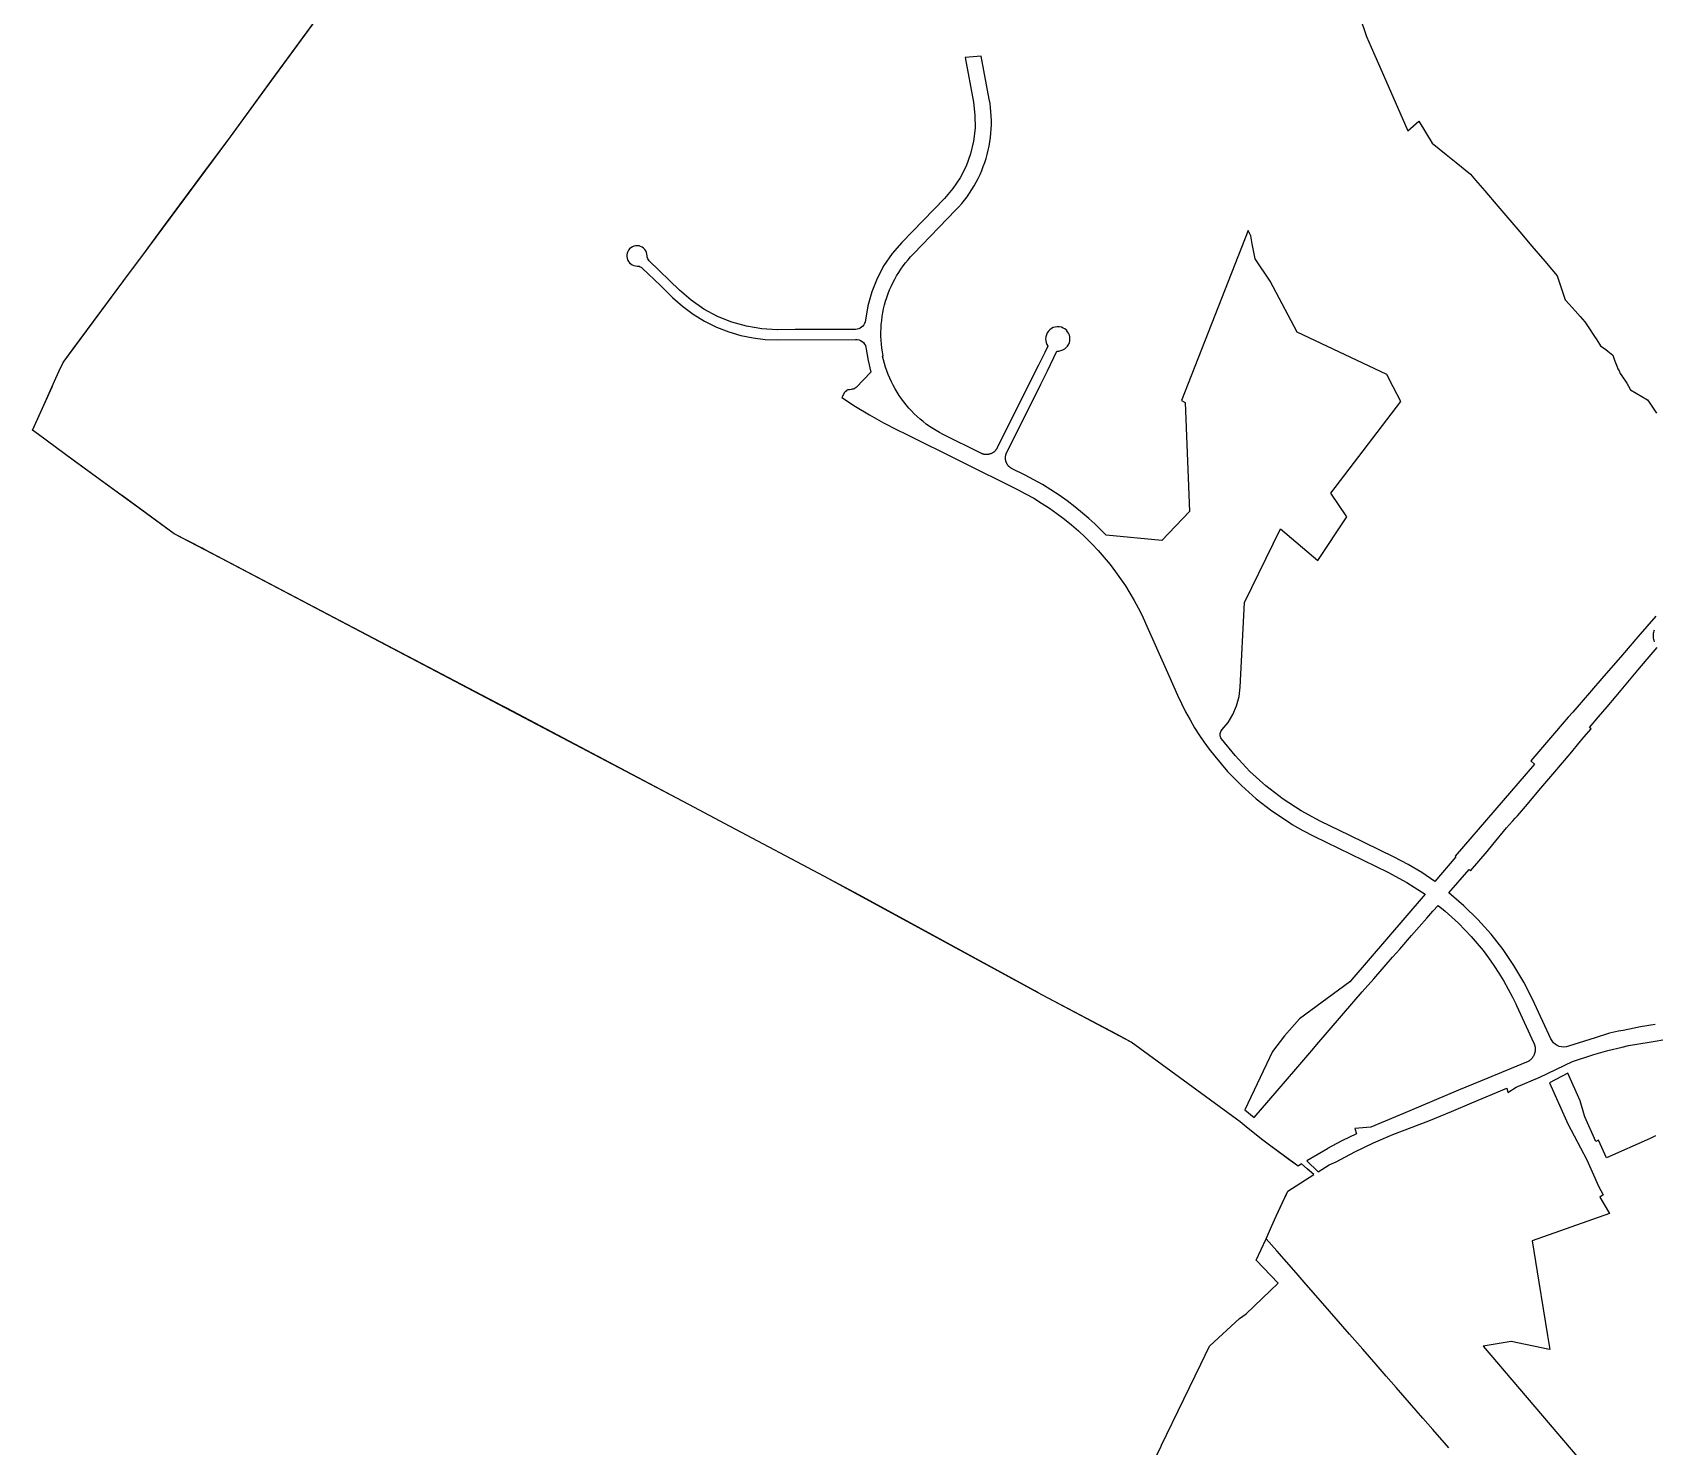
# Model space of a CAD drawing. Header units: inches. Extents: x 11258954 to 11313122, y 3645444 to 3695200.
# Drawn here: x 11263799 to 11271801, y 3666694 to 3673669 of the extents above; entities that cross this region are included whole.
import ezdxf

# ---------------------------------------------------------------- set-up
doc = ezdxf.new("R2010")
doc.units = ezdxf.units.IN
doc.header["$MEASUREMENT"] = 0
for name, color, linetype in [('CorporateLimit', 22, 'Continuous'), ('EnterpriseZone', 103, 'Continuous'), ('VotingPrecinct', 233, 'Continuous'), ('Ward', 133, 'Continuous')]:
    doc.layers.add(name, color=color, linetype=linetype)

msp = doc.modelspace()

# ---------------------------------------------------------------- linework, layer by layer
at = {"layer": 'CorporateLimit'}
msp.add_polyline3d([(11269236.9375, 3666429.6875, 0), (11269366.4245, 3666696.6705, 0), (11269368.059, 3666700.039, 0), (11269368.0645, 3666700.05, 0), (11269421.183, 3666809.5465, 0), (11269422.7435, 3666812.763, 0), (11269562.394, 3667100.721, 0), (11269604.969, 3667188.5, 0), (11269607.96, 3667191.2765, 0), (11269752.7625, 3667325.6635, 0), (11269785.834, 3667348.965, 0), (11269944.1935, 3667499.636, 0), (11269835.863, 3667613.4945, 0), (11269884.8995, 3667719.078, 0), (11269911.7685, 3667778.701, 0), (11269935.0895, 3667830.651, 0), (11269991.7125, 3667953.574, 0), (11269991.752, 3667953.599, 0), (11270119.5255, 3668035.1175, 0), (11270086.8225, 3668063.709, 0), (11270059.248, 3668087.8165, 0), (11270047.098, 3668080.2735, 0), (11270042.696, 3668077.52, 0), (11269920.329, 3668166.697, 0), (11269902.2715, 3668180.0285, 0), (11269862.727, 3668210.6075, 0), (11269786.7665, 3668271.2505, 0), (11269756.7215, 3668294.9545, 0), (11269739.1565, 3668308.8125, 0), (11269219.7815, 3668689.25, 0), (11269149.719, 3668726.75, 0), (11268781.875, 3668920.9375, 0), (11268760.5315, 3668932.5625, 0), (11268744.4375, 3668941.375, 0), (11267878.9375, 3669413.5, 0), (11267706.5, 3669506.0625, 0), (11267240.634, 3669752.7575, 0), (11267036.875, 3669860.625, 0), (11266139.5315, 3670335.75, 0), (11266115.844, 3670348.1875, 0), (11265316.5625, 3670767.3125, 0), (11264644.3135, 3671119.817, 0), (11264635.179, 3671124.607, 0), (11264498.3125, 3671196.375, 0), (11264410.4325, 3671260.2595, 0), (11264249.1565, 3671377.5, 0), (11264235.423, 3671387.4835, 0), (11264222.49, 3671396.885, 0), (11264000, 3671558.625, 0), (11263829.094, 3671685.0625, 0), (11263798.594, 3671707.4375, 0), (11263808.625, 3671728.4375, 0), (11263895.095, 3671920.542, 0), (11263901.3605, 3671934.4615, 0), (11263914.375, 3671963.375, 0), (11263929.875, 3672000, 0), (11263950.344, 3672041.25, 0), (11263968.2145, 3672065.3625, 0), (11264000, 3672108.249, 0), (11264277.6155, 3672482.822, 0), (11264337.8175, 3672564.05, 0), (11264455.4045, 3672722.7045, 0), (11264455.4145, 3672722.718, 0), (11264672.269, 3673015.3095, 0), (11264761.719, 3673136, 0), (11264982.001, 3673437.039, 0), (11264982.0605, 3673437.12, 0), (11265208.929, 3673745.073, 0)], dxfattribs=at)
at = {"layer": 'EnterpriseZone'}
for points in [[(11270316.2485, 3673839.994, 0), (11270379.5595, 3673648.945, 0), (11270403.875, 3673596.5, 0), (11270476, 3673431.4375, 0), (11270584.0315, 3673183.25, 0), (11270638.9375, 3673231.75, 0), (11270703.25, 3673122, 0), (11270772.312, 3673066.502, 0), (11270822.609, 3673026.8475, 0), (11270893.5, 3672970.375, 0), (11270917.88, 3672940.665, 0), (11270963.0455, 3672887.5825, 0), (11271027.6655, 3672811.963, 0), (11271067.2735, 3672765.5905, 0), (11271135.7155, 3672685.596, 0), (11271195.854, 3672615.22, 0), (11271260.1245, 3672539.8635, 0), (11271293.6795, 3672500.183, 0), (11271321, 3672467.875, 0), (11271360.375, 3672349.0625, 0), (11271379.7625, 3672327.856, 0), (11271408.719, 3672296.1875, 0), (11271434.8245, 3672267.6205, 0), (11271457.2655, 3672240.9645, 0), (11271476.3125, 3672212.5, 0), (11271505.5315, 3672168.9375, 0), (11271513.25, 3672157.4375, 0), (11271529.375, 3672131.25, 0), (11271534, 3672123.625, 0), (11271561.25, 3672105.25, 0), (11271570.604, 3672097.4645, 0), (11271587.237, 3672083.6005, 0), (11271594.625, 3672077.4375, 0), (11271604.2905, 3672052.491, 0), (11271616.862, 3672020.134, 0), (11271620.8125, 3672010, 0), (11271626.0625, 3672000, 0), (11271632.3125, 3671987, 0), (11271640.026, 3671975.1325, 0), (11271664.0265, 3671938.038, 0), (11271673.0315, 3671924.0625, 0), (11271682.625, 3671906.1875, 0), (11271767, 3671857, 0), (11271774.6315, 3671845.246, 0), (11271810.099, 3671790.6215, 0)], [(11270786.696, 3666687.002, 0), (11270707.7365, 3666777.5005, 0), (11270658.379, 3666834.0715, 0), (11270592.569, 3666909.499, 0), (11270526.7585, 3666984.9265, 0), (11270477.401, 3667041.4975, 0), (11270428.0435, 3667098.068, 0), (11270362.2335, 3667173.4955, 0), (11270296.4235, 3667248.923, 0), (11270230.4995, 3667324.2365, 0), (11270164.96, 3667399.1145, 0), (11270082.5605, 3667493.254, 0), (11270032.902, 3667549.988, 0), (11269936.8885, 3667659.681, 0), (11269884.8995, 3667719.078, 0), (11269911.7685, 3667778.701, 0), (11269935.0895, 3667830.651, 0), (11269964.6475, 3667894.818, 0), (11269991.752, 3667953.599, 0), (11270119.5255, 3668035.1175, 0), (11270090.7655, 3668060.2615, 0), (11270086.8225, 3668063.709, 0), (11270059.248, 3668087.8165, 0), (11270047.098, 3668080.2735, 0), (11270042.696, 3668077.52, 0), (11270022.8415, 3668091.9895, 0), (11270022.5525, 3668092.1995, 0), (11270021.9845, 3668091.6465, 0), (11269902.2715, 3668180.0285, 0), (11269862.727, 3668210.6075, 0), (11269786.7665, 3668271.2505, 0), (11269756.7215, 3668294.9545, 0), (11269739.2855, 3668308.708, 0), (11269739.2385, 3668308.908, 0), (11269739.1565, 3668308.8125, 0), (11269739.2855, 3668308.708, 0), (11269219.7815, 3668689.25, 0), (11268781.875, 3668920.9375, 0), (11267706.5, 3669506.0625, 0), (11267240.634, 3669752.7575, 0), (11267036.875, 3669860.625, 0), (11264763.236, 3671057.458, 0), (11264498.3125, 3671196.375, 0), (11264320.468, 3671325.6595, 0), (11264133.0845, 3671461.8785, 0), (11263960.931, 3671587.5285, 0), (11263829.094, 3671685.0625, 0), (11263798.594, 3671707.4375, 0), (11263854.5405, 3671829.8765, 0), (11263914.375, 3671963.375, 0), (11263929.875, 3672000, 0), (11263950.344, 3672041.25, 0), (11264277.6155, 3672482.822, 0), (11264337.8175, 3672564.05, 0), (11264761.719, 3673136, 0), (11264979.5, 3673433.625, 0), (11265233.486, 3673777.9875, 0)], [(11271808.0315, 3670790.1875, 0), (11271719.0315, 3670688.375, 0), (11271642.4065, 3670599.375, 0), (11271541.4065, 3670481.75, 0), (11271438.7815, 3670363.75, 0), (11271397.5315, 3670315.5625, 0), (11271375.1845, 3670291.9305, 0), (11271190.1295, 3670076.6975, 0), (11271209.086, 3670060.399, 0), (11270817.7215, 3669605.213, 0), (11270821.513, 3669601.953, 0), (11270717.8665, 3669481.4045, 0), (11270652.817, 3669524.8839, 0), (11270585.5176, 3669564.7923, 0), (11270516.164, 3669601.0135, 0), (11270297.2665, 3669707.924, 0), (11270152.259, 3669778.728, 0), (11270058.247, 3669829.403, 0), (11269968.591, 3669887.4375, 0), (11269883.8659, 3669952.4595, 0), (11269804.6149, 3670024.052, 0), (11269731.3461, 3670101.7559, 0), (11269664.5295, 3670185.073, 0), (11269661.6515, 3670189.6821, 0), (11269659.5215, 3670194.6812, 0), (11269658.1911, 3670199.9497, 0), (11269657.6921, 3670205.3606, 0), (11269658.0367, 3670210.7835, 0), (11269659.2165, 3670216.0878, 0), (11269661.2032, 3670221.1455, 0), (11269663.9487, 3670225.8347, 0), (11269667.387, 3670230.0425, 0), (11269696.9799, 3670265.7849, 0), (11269721.1956, 3670305.3684, 0), (11269739.5432, 3670347.9902, 0), (11269751.6505, 3670392.7861, 0), (11269757.272, 3670438.8475, 0), (11269778.297, 3670857.5, 0), (11269955.184, 3671219.662, 0), (11270139.5665, 3671064.6115, 0), (11270283.8105, 3671279.327, 0), (11270204.52, 3671396.8505, 0), (11270549.3755, 3671847.803, 0), (11270511.6315, 3671921.347, 0), (11270480.9135, 3671981.201, 0), (11270038.4075, 3672190.3645, 0), (11269904.458, 3672441.925, 0), (11269830.021, 3672552.071, 0), (11269816.669, 3672626.1965, 0), (11269809.6345, 3672665.2495, 0), (11269796.901, 3672692.413, 0), (11269467.547, 3671853.0795, 0), (11269485.4115, 3671844.177, 0), (11269507.5005, 3671305.2195, 0), (11269369.942, 3671162.5005, 0), (11269095.8025, 3671189.071, 0), (11269069.179, 3671215.848, 0), (11269040.0375, 3671244.2235, 0), (11269010.0995, 3671271.757, 0), (11268979.3895, 3671298.4265, 0), (11268941.8175, 3671329.051, 0), (11268903.228, 3671358.382, 0), (11268863.665, 3671386.3865, 0), (11268823.174, 3671413.032, 0), (11268781.8015, 3671438.2875, 0), (11268739.596, 3671462.124, 0), (11268696.6055, 3671484.5135, 0), (11268632.219, 3671516.4775, 0), (11268630.398, 3671517.4205, 0), (11268628.61, 3671518.4255, 0), (11268626.8575, 3671519.4905, 0), (11268625.1425, 3671520.615, 0), (11268623.467, 3671521.7975, 0), (11268621.833, 3671523.037, 0), (11268620.242, 3671524.331, 0), (11268618.6965, 3671525.679, 0), (11268617.1975, 3671527.079, 0), (11268615.7475, 3671528.529, 0), (11268614.348, 3671530.028, 0), (11268613.0005, 3671531.574, 0), (11268611.7065, 3671533.165, 0), (11268610.468, 3671534.7995, 0), (11268609.2855, 3671536.4755, 0), (11268608.1615, 3671538.1905, 0), (11268607.0965, 3671539.943, 0), (11268606.092, 3671541.731, 0), (11268605.149, 3671543.5525, 0), (11268604.269, 3671545.405, 0), (11268603.453, 3671547.286, 0), (11268602.7015, 3671549.1945, 0), (11268602.016, 3671551.127, 0), (11268601.3965, 3671553.082, 0), (11268600.8445, 3671555.0575, 0), (11268600.3605, 3671557.05, 0), (11268599.9445, 3671559.0585, 0), (11268599.5975, 3671561.0795, 0), (11268599.3195, 3671563.1115, 0), (11268599.1115, 3671565.152, 0), (11268598.973, 3671567.198, 0), (11268598.905, 3671569.2475, 0), (11268598.907, 3671571.2985, 0), (11268598.9785, 3671573.348, 0), (11268599.1205, 3671575.394, 0), (11268599.3325, 3671577.4335, 0), (11268599.6135, 3671579.465, 0), (11268599.9645, 3671581.4855, 0), (11268600.384, 3671583.493, 0), (11268600.8715, 3671585.485, 0), (11268601.427, 3671587.4595, 0), (11268602.05, 3671589.413, 0), (11268602.739, 3671591.345, 0), (11268603.494, 3671593.2515, 0), (11268604.3135, 3671595.1315, 0), (11268605.1965, 3671596.9825, 0), (11268773.473, 3671934.664, 0), (11268806.0315, 3672000, 0), (11268852.3335, 3672097.4035, 0), (11268862.5253, 3672097.4347, 0), (11268872.5647, 3672099.1904, 0), (11268882.1622, 3672102.6199, 0), (11268891.0408, 3672107.6244, 0), (11268898.9442, 3672114.0593, 0), (11268905.6446, 3672121.739, 0), (11268910.9485, 3672130.442, 0), (11268914.4195, 3672139.0017, 0), (11268916.5355, 3672147.9927, 0), (11268917.2465, 3672157.202, 0), (11268916.4959, 3672166.6633, 0), (11268914.2627, 3672175.8879, 0), (11268910.6028, 3672184.6449, 0), (11268905.6079, 3672192.7152, 0), (11268899.4029, 3672199.8969, 0), (11268892.143, 3672206.0103, 0), (11268884.01, 3672210.9025, 0), (11268874.5718, 3672214.6465, 0), (11268864.6374, 3672216.7454, 0), (11268854.4914, 3672217.1391, 0), (11268844.4242, 3672215.8163, 0), (11268834.7243, 3672212.815, 0), (11268825.6693, 3672208.221, 0), (11268817.5186, 3672202.166, 0), (11268810.5057, 3672194.8233, 0), (11268804.8313, 3672186.4032, 0), (11268800.6579, 3672177.1468, 0), (11268798.1051, 3672167.3193, 0), (11268797.246, 3672157.202, 0), (11268797.9837, 3672147.8219, 0), (11268800.1788, 3672138.6725, 0), (11268803.7772, 3672129.9788, 0), (11268808.6905, 3672121.9545, 0), (11268793.0335, 3672090.5355, 0), (11268761.5755, 3672027.409, 0), (11268747.917, 3672000, 0), (11268558.5365, 3671619.967, 0), (11268557.571, 3671618.1105, 0), (11268556.5415, 3671616.2885, 0), (11268555.449, 3671614.5035, 0), (11268554.295, 3671612.758, 0), (11268553.081, 3671611.0535, 0), (11268551.808, 3671609.3925, 0), (11268550.4785, 3671607.7765, 0), (11268549.0925, 3671606.2085, 0), (11268547.6535, 3671604.6895, 0), (11268546.162, 3671603.2215, 0), (11268544.62, 3671601.8065, 0), (11268543.03, 3671600.4465, 0), (11268541.3935, 3671599.142, 0), (11268539.7125, 3671597.896, 0), (11268537.989, 3671596.709, 0), (11268536.225, 3671595.583, 0), (11268534.423, 3671594.5195, 0), (11268532.585, 3671593.519, 0), (11268530.713, 3671592.5835, 0), (11268528.8095, 3671591.7135, 0), (11268526.877, 3671590.911, 0), (11268524.918, 3671590.176, 0), (11268522.934, 3671589.5095, 0), (11268520.9285, 3671588.913, 0), (11268518.903, 3671588.3865, 0), (11268516.8605, 3671587.931, 0), (11268514.8035, 3671587.5475, 0), (11268512.734, 3671587.2355, 0), (11268510.6555, 3671586.996, 0), (11268508.5695, 3671586.829, 0), (11268506.479, 3671586.735, 0), (11268504.3865, 3671586.7135, 0), (11268502.2945, 3671586.7655, 0), (11268500.2055, 3671586.8905, 0), (11268498.122, 3671587.088, 0), (11268496.047, 3671587.358, 0), (11268493.9825, 3671587.7, 0), (11268491.9315, 3671588.1145, 0), (11268489.896, 3671588.5995, 0), (11268487.8785, 3671589.1555, 0), (11268485.8815, 3671589.7815, 0), (11268483.908, 3671590.477, 0), (11268481.9595, 3671591.2405, 0), (11268480.039, 3671592.072, 0), (11268478.1485, 3671592.9695, 0), (11268291.149, 3671685.7985, 0), (11268273.892, 3671694.9135, 0), (11268256.959, 3671704.617, 0), (11268240.3695, 3671714.8975, 0), (11268224.144, 3671725.743, 0), (11268208.301, 3671737.14, 0), (11268192.86, 3671749.076, 0), (11268177.8385, 3671761.536, 0), (11268163.255, 3671774.5055, 0), (11268149.1265, 3671787.969, 0), (11268135.4695, 3671801.911, 0), (11268122.3005, 3671816.315, 0), (11268109.635, 3671831.163, 0), (11268097.4875, 3671846.4385, 0), (11268085.8735, 3671862.123, 0), (11268074.806, 3671878.1975, 0), (11268064.298, 3671894.644, 0), (11268054.362, 3671911.442, 0), (11268045.0105, 3671928.572, 0), (11268036.2535, 3671946.0135, 0), (11268028.1025, 3671963.746, 0), (11268020.566, 3671981.7485, 0), (11268013.654, 3672000, 0), (11268007.5515, 3672017.925, 0), (11268002.051, 3672036.044, 0), (11267997.159, 3672054.336, 0), (11267992.88, 3672072.7815, 0), (11267995.446, 3672073.82, 0), (11267991.973, 3672092.9765, 0), (11267989.1655, 3672112.2415, 0), (11267987.027, 3672131.592, 0), (11267985.5595, 3672151.0055, 0), (11267984.7655, 3672170.4575, 0), (11267984.646, 3672189.926, 0), (11267985.2005, 3672209.3865, 0), (11267986.4285, 3672228.816, 0), (11267988.329, 3672248.1915, 0), (11267990.8995, 3672267.49, 0), (11267994.1365, 3672286.6875, 0), (11267998.0365, 3672305.761, 0), (11268002.5945, 3672324.6885, 0), (11268007.8055, 3672343.447, 0), (11268013.6635, 3672362.013, 0), (11268020.1605, 3672380.3655, 0), (11268027.289, 3672398.482, 0), (11268035.041, 3672416.3405, 0), (11268043.407, 3672433.92, 0), (11268052.3765, 3672451.199, 0), (11268061.9395, 3672468.1575, 0), (11268072.0835, 3672484.774, 0), (11268082.7975, 3672501.0295, 0), (11268094.0675, 3672516.904, 0), (11268105.881, 3672532.379, 0), (11268118.223, 3672547.4355, 0), (11268131.079, 3672562.0555, 0), (11268144.434, 3672576.2215, 0), (11268354.8835, 3672793.8505, 0), (11268369.3205, 3672809.297, 0), (11268383.2235, 3672825.226, 0), (11268396.577, 3672841.6185, 0), (11268409.365, 3672858.4555, 0), (11268421.5725, 3672875.718, 0), (11268433.186, 3672893.386, 0), (11268444.192, 3672911.4385, 0), (11268454.5775, 3672929.855, 0), (11268464.331, 3672948.614, 0), (11268473.4405, 3672967.6935, 0), (11268481.8955, 3672987.0725, 0), (11268489.6865, 3673006.7275, 0), (11268496.8045, 3673026.636, 0), (11268503.2415, 3673046.7755, 0), (11268508.9895, 3673067.122, 0), (11268514.0425, 3673087.6525, 0), (11268518.3935, 3673108.3425, 0), (11268522.039, 3673129.169, 0), (11268524.9735, 3673150.1075, 0), (11268527.1945, 3673171.1335, 0), (11268528.6985, 3673192.2225, 0), (11268529.485, 3673213.351, 0), (11268529.552, 3673234.494, 0), (11268528.8995, 3673255.6265, 0), (11268527.529, 3673276.725, 0), (11268525.4415, 3673297.765, 0), (11268522.64, 3673318.7215, 0), (11268519.1265, 3673339.5705, 0), (11268479.4625, 3673552.4065, 0), (11268399.4095, 3673545.676, 0), (11268440.4775, 3673324.934, 0), (11268448.4733, 3673260.9923, 0), (11268448.817, 3673196.5536, 0), (11268441.5036, 3673132.5303, 0), (11268426.6367, 3673069.8291, 0), (11268404.4269, 3673009.3379, 0), (11268375.1886, 3672951.9132, 0), (11268339.3359, 3672898.3683, 0), (11268297.3765, 3672849.4615, 0), (11268086.927, 3672631.8325, 0), (11268040.0407, 3672577.6377, 0), (11267999.435, 3672518.5905, 0), (11267965.608, 3672455.4152, 0), (11267938.9746, 3672388.8866, 0), (11267919.8614, 3672319.8208, 0), (11267908.503, 3672249.065, 0), (11267907.0093, 3672241.0846, 0), (11267904.2437, 3672233.4511, 0), (11267900.2792, 3672226.3658, 0), (11267895.2202, 3672220.0156, 0), (11267889.2001, 3672214.5679, 0), (11267882.3777, 3672210.1663, 0), (11267874.9329, 3672206.9269, 0), (11267867.062, 3672204.9352, 0), (11267858.9725, 3672204.2435, 0), (11267560.7395, 3672203.0335, 0), (11267474.936, 3672202.6825, 0), (11267472.149, 3672202.677, 0), (11267396.3093, 3672206.8502, 0), (11267321.3854, 3672219.3195, 0), (11267248.2821, 3672239.9343, 0), (11267177.882, 3672268.4456, 0), (11267111.0352, 3672304.5093, 0), (11267048.5491, 3672347.6897, 0), (11266991.178, 3672397.4655, 0), (11266841.2925, 3672542.6895, 0), (11266837.6535, 3672546.8182, 0), (11266834.7067, 3672551.4662, 0), (11266832.5249, 3672556.5187, 0), (11266831.1621, 3672561.8507, 0), (11266830.652, 3672567.3305, 0), (11266829.8275, 3672575.7016, 0), (11266827.6115, 3672583.8161, 0), (11266824.0664, 3672591.4442, 0), (11266819.2929, 3672598.3701, 0), (11266813.4258, 3672604.3977, 0), (11266806.6313, 3672609.3566, 0), (11266799.1017, 3672613.1062, 0), (11266791.05, 3672615.5406, 0), (11266782.7042, 3672616.5908, 0), (11266774.3005, 3672616.227, 0), (11266766.0766, 3672614.4597, 0), (11266758.2654, 3672611.3387, 0), (11266751.088, 3672606.9524, 0), (11266744.7474, 3672601.4251, 0), (11266739.4231, 3672594.913, 0), (11266735.2658, 3672587.6005, 0), (11266732.3931, 3672579.6946, 0), (11266730.8865, 3672571.419, 0), (11266730.7884, 3672563.008, 0), (11266732.1018, 3672554.6995, 0), (11266734.7893, 3672546.7288, 0), (11266738.775, 3672539.3214, 0), (11266743.946, 3672532.687, 0), (11266750.156, 3672527.0133, 0), (11266757.2293, 3672522.4609, 0), (11266764.9656, 3672519.1587, 0), (11266773.146, 3672517.2001, 0), (11266781.539, 3672516.6405, 0), (11266787.032, 3672516.3037, 0), (11266792.4044, 3672515.1101, 0), (11266797.5232, 3672513.0891, 0), (11266802.262, 3672510.2906, 0), (11266806.5035, 3672506.784, 0), (11266896.259, 3672419.82, 0), (11266956.389, 3672361.56, 0), (11267005.6003, 3672317.9335, 0), (11267058.4868, 3672278.8432, 0), (11267114.6315, 3672244.5972, 0), (11267173.5921, 3672215.4652, 0), (11267234.904, 3672191.677, 0), (11267293.5524, 3672174.5207, 0), (11267353.4147, 3672162.2538, 0), (11267414.084, 3672154.9595, 0), (11267475.148, 3672152.6875, 0), (11267859.1945, 3672154.2385, 0), (11267867.8855, 3672153.9693, 0), (11267876.3984, 3672152.1985, 0), (11267884.4759, 3672148.9796, 0), (11267891.8735, 3672144.4101, 0), (11267898.3677, 3672138.628, 0), (11267903.7619, 3672131.8083, 0), (11267907.8931, 3672124.1572, 0), (11267910.6362, 3672115.9061, 0), (11267911.9085, 3672107.3045, 0), (11267920.9687, 3672049.9703, 0), (11267935.13, 3671993.6785, 0), (11267861.809, 3671917.6055, 0), (11267853.1085, 3671911.515, 0), (11267847.5985, 3671909.92, 0), (11267841.943, 3671909.195, 0), (11267837.159, 3671907.72, 0), (11267828.7475, 3671906.5845, 0), (11267821.932, 3671905.5695, 0), (11267816.4095, 3671904.231, 0), (11267812.7375, 3671900.008, 0), (11267807.596, 3671896.7025, 0), (11267802.822, 3671891.194, 0), (11267801.5365, 3671885.869, 0), (11267794.1915, 3671875.0355, 0), (11267791.8615, 3671867.7645, 0), (11267858.9795, 3671824.0695, 0), (11267927.5365, 3671782.6685, 0), (11267997.4545, 3671743.61, 0), (11268068.653, 3671706.9375, 0), (11268102.9405, 3671689.916, 0), (11268657.972, 3671414.383, 0), (11268698.5455, 3671393.3765, 0), (11268738.3835, 3671371.007, 0), (11268777.4405, 3671347.2995, 0), (11268815.6715, 3671322.282, 0), (11268853.0325, 3671295.983, 0), (11268889.4805, 3671268.4325, 0), (11268924.974, 3671239.6625, 0), (11268959.4715, 3671209.706, 0), (11268992.758, 3671178.766, 0), (11269024.983, 3671146.7215, 0), (11269056.1085, 3671113.609, 0), (11269086.1005, 3671079.4655, 0), (11269114.924, 3671044.33, 0), (11269142.546, 3671008.243, 0), (11269166.9725, 3670974.0905, 0), (11269190.323, 3670939.1935, 0), (11269212.575, 3670903.586, 0), (11269233.707, 3670867.3025, 0), (11269253.6985, 3670830.3785, 0), (11269272.53, 3670792.8495, 0), (11269290.1835, 3670754.752, 0), (11269404.877, 3670496.7685, 0), (11269448.0035, 3670399.763, 0), (11269467.1445, 3670358.5455, 0), (11269487.5935, 3670317.961, 0), (11269509.3295, 3670278.051, 0), (11269532.3305, 3670238.856, 0), (11269556.5725, 3670200.4165, 0), (11269576.8385, 3670170.274, 0), (11269603.0935, 3670133.554, 0), (11269631.854, 3670098.5105, 0), (11269695.0639, 3670023.9547, 0), (11269763.2744, 3669953.9447, 0), (11269836.1593, 3669888.8153, 0), (11269913.3704, 3669828.8777, 0), (11269994.5385, 3669774.4185, 0), (11270013.7735, 3669762.6675, 0), (11270066.6342, 3669732.4782, 0), (11270120.7455, 3669704.5925, 0), (11270484.654, 3669526.8635, 0), (11270578.9856, 3669476.1347, 0), (11270669.0675, 3669418.194, 0), (11270297.6725, 3668986.219, 0), (11270049.1225, 3668804.252, 0), (11269975.91, 3668719.0975, 0), (11269916, 3668642.9375, 0), (11269779.1875, 3668355.5625, 0), (11269826.341, 3668317.371, 0), (11269898.355, 3668401.211, 0), (11270031.281, 3668555.966, 0), (11270119.75, 3668658.5625, 0), (11270135.8125, 3668677.3125, 0), (11270256.4375, 3668818.9375, 0), (11270316.9185, 3668888.369, 0), (11270359.0625, 3668936.75, 0), (11270415.6565, 3669001.125, 0), (11270508.2815, 3669107.5625, 0), (11270543.719, 3669147.9375, 0), (11270602.094, 3669214.375, 0), (11270677.9065, 3669300.5625, 0), (11270697.9065, 3669323.25, 0), (11270708.069, 3669334.79, 0), (11270733.084, 3669363.204, 0), (11270767.6005, 3669334.8765, 0), (11270801.175, 3669305.4395, 0), (11270833.773, 3669274.924, 0), (11270865.3595, 3669243.3625, 0), (11270896.333, 3669210.011, 0), (11270926.172, 3669175.6405, 0), (11270954.843, 3669140.29, 0), (11270982.314, 3669103.999, 0), (11271008.5535, 3669066.808, 0), (11271033.533, 3669028.759, 0), (11271057.224, 3668989.895, 0), (11271079.6, 3668950.259, 0), (11271100.6355, 3668909.8955, 0), (11271116.3905, 3668877.023, 0), (11271120.3075, 3668868.8505, 0), (11271205.774, 3668683.5725, 0), (11271206.769, 3668681.3505, 0), (11271207.686, 3668679.095, 0), (11271208.524, 3668676.809, 0), (11271209.2825, 3668674.4955, 0), (11271209.9595, 3668672.157, 0), (11271210.555, 3668669.796, 0), (11271211.068, 3668667.416, 0), (11271211.498, 3668665.0195, 0), (11271211.8445, 3668662.6095, 0), (11271212.1065, 3668660.189, 0), (11271212.2845, 3668657.761, 0), (11271212.378, 3668655.328, 0), (11271212.387, 3668652.893, 0), (11271212.311, 3668650.4595, 0), (11271212.1505, 3668648.03, 0), (11271211.9055, 3668645.6075, 0), (11271211.5765, 3668643.1955, 0), (11271211.164, 3668640.796, 0), (11271210.668, 3668638.412, 0), (11271210.0895, 3668636.047, 0), (11271209.4295, 3668633.7035, 0), (11271208.688, 3668631.3845, 0), (11271207.866, 3668629.0925, 0), (11271206.9655, 3668626.8305, 0), (11271205.9865, 3668624.6015, 0), (11271204.9305, 3668622.4075, 0), (11271203.799, 3668620.252, 0), (11271202.593, 3668618.1365, 0), (11271201.3145, 3668616.0645, 0), (11271199.9645, 3668614.0385, 0), (11271198.545, 3668612.0605, 0), (11271197.057, 3668610.133, 0), (11271195.5035, 3668608.2585, 0), (11271193.8855, 3668606.439, 0), (11271192.2055, 3668604.677, 0), (11271190.465, 3668602.9745, 0), (11271188.666, 3668601.3335, 0), (11271186.8115, 3668599.756, 0), (11271184.9035, 3668598.244, 0), (11271182.9435, 3668596.7995, 0), (11271180.9345, 3668595.4235, 0), (11271178.879, 3668594.1185, 0), (11271176.8225, 3668592.911, 0), (11271141.697, 3668578.0795, 0), (11270979.042, 3668510.555, 0), (11270834.6945, 3668451.2945, 0), (11270594.085, 3668350.325, 0), (11270401.75, 3668269.1875, 0), (11270321.9065, 3668262.3125, 0), (11270330.9945, 3668237.1065, 0), (11270258.8335, 3668201.286, 0), (11270187.693, 3668163.478, 0), (11270188.2155, 3668162.929, 0), (11270085.34, 3668103.7365, 0), (11270141.049, 3668048.8495, 0), (11270196.365, 3668084.1405, 0), (11270230.599, 3668098.332, 0), (11270321.7475, 3668146.9182, 0), (11270414.7365, 3668191.8817, 0), (11270509.422, 3668233.153, 0), (11270687.5935, 3668300.8785, 0), (11270799.0515, 3668347.278, 0), (11270899.4495, 3668389.0735, 0), (11271073.122, 3668461.3195, 0), (11271076.669, 3668439.7465, 0), (11271118.406, 3668466.49, 0), (11271235.1405, 3668515.2005, 0), (11271396.5905, 3668593.8785, 0), (11271501.31, 3668628.374, 0), (11271570.8845, 3668647.5865, 0), (11271641.1485, 3668664.1, 0), (11271672.3965, 3668671.2515, 0), (11271775.4, 3668688.4685, 0), (11271872.0525, 3668704.6235, 0)], [(11271801.4065, 3670663.5, 0), (11271799.25, 3670669.25, 0), (11271797.5625, 3670675.0625, 0), (11271796.375, 3670681, 0), (11271795.6565, 3670687, 0), (11271795.4375, 3670693.125, 0), (11271795.6875, 3670699.25, 0), (11271796.469, 3670705.25, 0), (11271797.719, 3670711.1875, 0), (11271799.469, 3670717.0625, 0), (11271801.6875, 3670722.75, 0)], [(11271804.988, 3668776.0785, 0), (11271731.8565, 3668763.5865, 0), (11271646.5315, 3668746.75, 0), (11271623.219, 3668742.3125, 0), (11271579.0315, 3668732.8125, 0), (11271508.1375, 3668710.2725, 0), (11271376.867, 3668668.258, 0), (11271376.5045, 3668668.129, 0), (11271375.971, 3668667.9395, 0), (11271364.9262, 3668665.1197, 0), (11271353.5703, 3668664.1298, 0), (11271342.2042, 3668664.9961, 0), (11271331.1294, 3668667.6956, 0), (11271320.6396, 3668672.1568, 0), (11271311.0129, 3668678.2613, 0), (11271302.5046, 3668685.8472, 0), (11271295.3403, 3668694.7135, 0), (11271289.71, 3668704.625, 0), (11271198.887, 3668900.018, 0), (11271155.8708, 3668985.1246, 0), (11271107.3552, 3669067.2208, 0), (11271053.5499, 3669145.9515, 0), (11270994.6875, 3669220.9765, 0), (11270929.6968, 3669293.356, 0), (11270859.9999, 3669361.2156, 0), (11270785.9105, 3669424.25, 0), (11270886.0995, 3669540.761, 0), (11270893.733, 3669534.3015, 0), (11270974.9005, 3669628.7055, 0), (11271002.75, 3669664.25, 0), (11271070.75, 3669745.0625, 0), (11271101.1565, 3669779.0625, 0), (11271101.844, 3669779.8125, 0), (11271113.094, 3669792.5625, 0), (11271124.344, 3669805.25, 0), (11271173.969, 3669862.25, 0), (11271230.1565, 3669929.0625, 0), (11271309.1875, 3670022.5, 0), (11271384.594, 3670111.3125, 0), (11271435.3125, 3670172.625, 0), (11271452.594, 3670193.5, 0), (11271487.719, 3670234.3125, 0), (11271480.9375, 3670240.5625, 0), (11271524.4065, 3670292.9375, 0), (11271567, 3670342.9375, 0), (11271612.219, 3670395.5625, 0), (11271669.219, 3670464.75, 0), (11271719.4375, 3670523.75, 0), (11271764.625, 3670577.5625, 0), (11271813.844, 3670635.5625, 0)], [(11271806.2385, 3668225.7155, 0), (11271779.9145, 3668214.042, 0), (11271563.7535, 3668118.1865, 0), (11271525.242, 3668205.0305, 0), (11271511.0725, 3668198.7475, 0), (11271457.226, 3668320.174, 0), (11271454.891, 3668325.439, 0), (11271434.5445, 3668398.457, 0), (11271373.6945, 3668535.68, 0), (11271282.46, 3668488.57, 0), (11271366.0325, 3668300.032, 0), (11271372.5325, 3668285.3685, 0), (11271466.834, 3668108.4065, 0), (11271493.5555, 3668048.1235, 0), (11271524.8605, 3667977.5005, 0), (11271547.976, 3667935.342, 0), (11271531.7275, 3667924.5605, 0), (11271578.8785, 3667844.156, 0), (11271196.711, 3667709.038, 0), (11271230.427, 3667504.5775, 0), (11271273.7075, 3667241.339, 0), (11271285.0055, 3667172.622, 0), (11271274.075, 3667174.8625, 0), (11271092.9805, 3667211.9785, 0), (11270955.0285, 3667189.3975, 0), (11271427.506, 3666635.387, 0)]]:
    msp.add_polyline3d(points, dxfattribs=at)
at = {"layer": 'VotingPrecinct'}
msp.add_polyline3d([(11269236.9375, 3666429.6875, 0), (11269366.4245, 3666696.6705, 0), (11269368.064, 3666700.05, 0), (11269421.183, 3666809.5465, 0), (11269422.743, 3666812.7625, 0), (11269562.394, 3667100.721, 0), (11269604.969, 3667188.5, 0), (11269607.96, 3667191.2765, 0), (11269752.7625, 3667325.6635, 0), (11269785.834, 3667348.965, 0), (11269944.1935, 3667499.636, 0), (11269835.863, 3667613.4945, 0), (11269884.8995, 3667719.078, 0), (11269911.7685, 3667778.701, 0), (11269935.0895, 3667830.651, 0), (11269964.6475, 3667894.818, 0), (11269984.985, 3667938.9685, 0), (11269990.168, 3667950.2205, 0), (11269991.4785, 3667953.0675, 0), (11269991.7125, 3667953.574, 0), (11269991.752, 3667953.599, 0), (11270119.5255, 3668035.1175, 0), (11270086.8225, 3668063.709, 0), (11270059.248, 3668087.8165, 0), (11270047.098, 3668080.2735, 0), (11270042.696, 3668077.52, 0), (11269920.329, 3668166.697, 0), (11269902.2715, 3668180.0285, 0), (11269862.727, 3668210.6075, 0), (11269786.7665, 3668271.2505, 0), (11269756.7215, 3668294.9545, 0), (11269739.1565, 3668308.8125, 0), (11269219.7815, 3668689.25, 0), (11269149.719, 3668726.75, 0), (11268781.875, 3668920.9375, 0), (11268760.5315, 3668932.5625, 0), (11268744.4375, 3668941.375, 0), (11267878.9375, 3669413.5, 0), (11267706.5, 3669506.0625, 0), (11267240.634, 3669752.7575, 0), (11267036.875, 3669860.625, 0), (11266139.5315, 3670335.75, 0), (11266115.844, 3670348.1875, 0), (11265316.5625, 3670767.3125, 0), (11264644.3135, 3671119.817, 0), (11264498.3125, 3671196.375, 0), (11264410.4325, 3671260.2595, 0), (11264249.1565, 3671377.5, 0), (11264222.49, 3671396.885, 0), (11264000, 3671558.625, 0), (11263829.094, 3671685.0625, 0), (11263798.594, 3671707.4375, 0), (11263808.625, 3671728.4375, 0), (11263895.095, 3671920.542, 0), (11263901.3605, 3671934.4615, 0), (11263914.375, 3671963.375, 0), (11263929.875, 3672000, 0), (11263950.344, 3672041.25, 0), (11264000, 3672108.249, 0), (11264277.6155, 3672482.822, 0), (11264337.8175, 3672564.05, 0), (11264455.4045, 3672722.7045, 0), (11264455.4145, 3672722.718, 0), (11264672.269, 3673015.3095, 0), (11264761.719, 3673136, 0), (11264979.5, 3673433.625, 0), (11264982.001, 3673437.039, 0), (11264982.0605, 3673437.12, 0), (11264992.6875, 3673451.625, 0), (11265208.929, 3673745.073, 0)], dxfattribs=at)
at = {"layer": 'Ward'}
msp.add_polyline3d([(11269236.9375, 3666429.6875, 0), (11269366.4245, 3666696.6705, 0), (11269368.064, 3666700.05, 0), (11269421.183, 3666809.5465, 0), (11269422.743, 3666812.7625, 0), (11269562.394, 3667100.721, 0), (11269604.969, 3667188.5, 0), (11269607.96, 3667191.2765, 0), (11269752.7625, 3667325.6635, 0), (11269785.834, 3667348.965, 0), (11269944.1935, 3667499.636, 0), (11269835.863, 3667613.4945, 0), (11269884.8995, 3667719.078, 0), (11269911.7685, 3667778.701, 0), (11269935.0895, 3667830.651, 0), (11269964.6475, 3667894.818, 0), (11269984.985, 3667938.9685, 0), (11269990.168, 3667950.2205, 0), (11269991.4785, 3667953.0675, 0), (11269991.7125, 3667953.574, 0), (11269991.752, 3667953.599, 0), (11270119.5255, 3668035.1175, 0), (11270086.8225, 3668063.709, 0), (11270059.248, 3668087.8165, 0), (11270047.098, 3668080.2735, 0), (11270042.696, 3668077.52, 0), (11269920.329, 3668166.697, 0), (11269902.2715, 3668180.0285, 0), (11269862.727, 3668210.6075, 0), (11269786.7665, 3668271.2505, 0), (11269756.7215, 3668294.9545, 0), (11269739.1565, 3668308.8125, 0), (11269219.7815, 3668689.25, 0), (11269149.719, 3668726.75, 0), (11268781.875, 3668920.9375, 0), (11268760.5315, 3668932.5625, 0), (11268744.4375, 3668941.375, 0), (11267878.9375, 3669413.5, 0), (11267706.5, 3669506.0625, 0), (11267240.634, 3669752.7575, 0), (11267036.875, 3669860.625, 0), (11266139.5315, 3670335.75, 0), (11266115.844, 3670348.1875, 0), (11265316.5625, 3670767.3125, 0), (11264644.3135, 3671119.817, 0), (11264498.3125, 3671196.375, 0), (11264410.4325, 3671260.2595, 0), (11264249.1565, 3671377.5, 0), (11264222.49, 3671396.885, 0), (11264000, 3671558.625, 0), (11263829.094, 3671685.0625, 0), (11263798.594, 3671707.4375, 0), (11263808.625, 3671728.4375, 0), (11263895.095, 3671920.542, 0), (11263901.3605, 3671934.4615, 0), (11263914.375, 3671963.375, 0), (11263929.875, 3672000, 0), (11263950.344, 3672041.25, 0), (11264000, 3672108.249, 0), (11264277.6155, 3672482.822, 0), (11264337.8175, 3672564.05, 0), (11264455.4045, 3672722.7045, 0), (11264455.4145, 3672722.718, 0), (11264672.269, 3673015.3095, 0), (11264761.719, 3673136, 0), (11264979.5, 3673433.625, 0), (11264982.001, 3673437.039, 0), (11264982.0605, 3673437.12, 0), (11264992.6875, 3673451.625, 0), (11265208.929, 3673745.073, 0)], dxfattribs=at)

doc.saveas('drawing.dxf')
